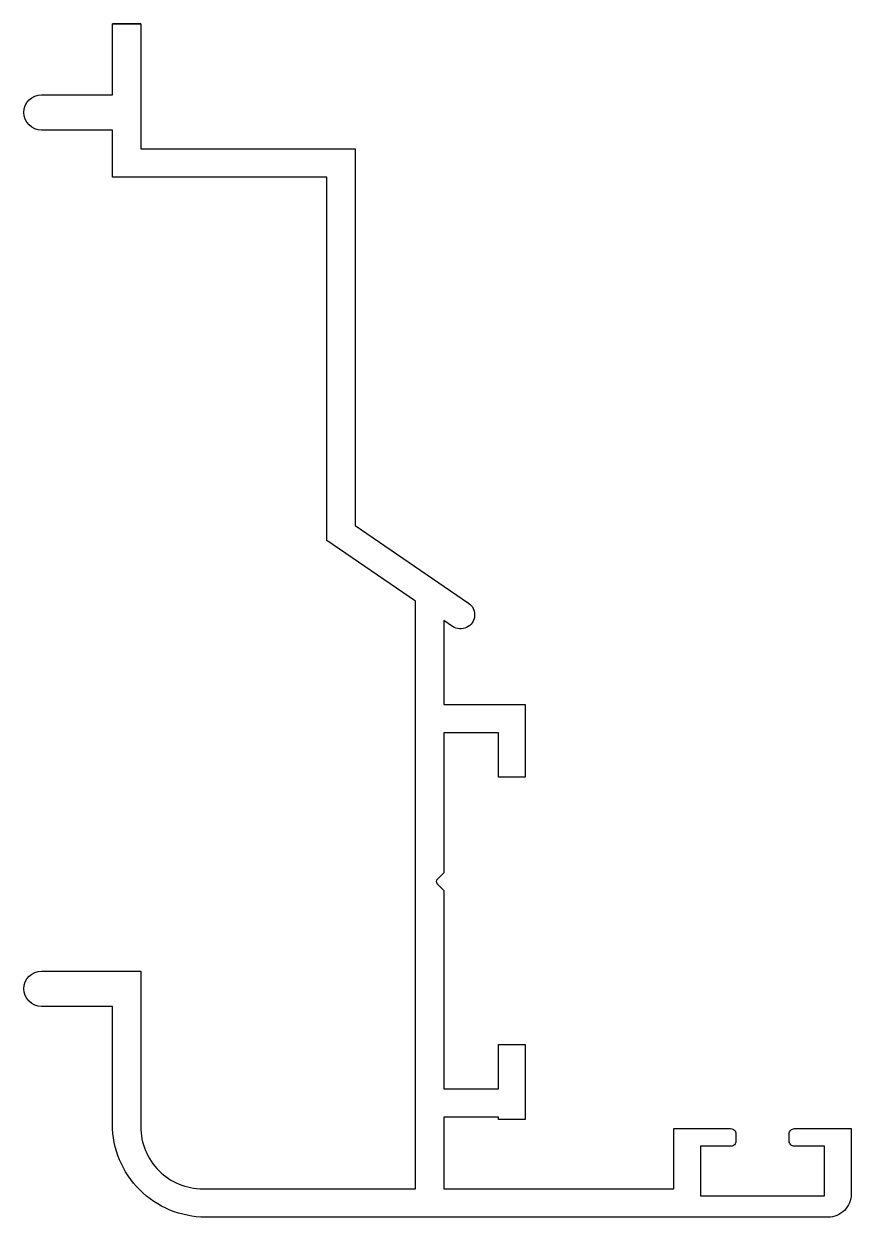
# Model space of a CAD drawing. Extents: x 345.6 to 392.3, y 176 to 243.4.
import ezdxf

# ---------------------------------------------------------------- set-up
doc = ezdxf.new("R2010")
doc.units = 0
doc.layers.get('0').update_dxf_attribs({"linetype": 'CONTINUOUS'})

msp = doc.modelspace()

# ---------------------------------------------------------------- linework, layer by layer
at = {"color": 0}
msp.add_lwpolyline([(385.761, 180.726), (385.761, 180.326, -0.414214), (385.461, 180.026), (383.761, 180.026), (383.761, 177.226), (390.761, 177.226), (390.761, 180.026), (389.061, 180.026, -0.414214), (388.761, 180.326), (388.761, 180.726, -0.414214), (389.061, 181.026), (392.261, 181.026), (392.261, 177.326, -0.414214), (390.961, 176.026), (355.811, 176.026, -0.414214), (350.561, 181.276), (350.561, 187.926), (346.561, 187.926, -1), (346.561, 189.926), (352.161, 189.926), (352.161, 181.126, 0.414214), (355.661, 177.626), (367.661, 177.626), (367.661, 210.826), (362.66, 214.242), (362.66, 234.776), (350.561, 234.776), (350.561, 237.426), (346.561, 237.426, -1), (346.561, 239.426), (350.561, 239.426), (350.561, 243.426), (352.161, 243.426), (350.561, 243.426), (352.161, 243.426), (352.161, 236.376), (364.26, 236.376), (364.26, 215.087), (370.661, 210.714, -1), (369.759, 209.393), (369.261, 209.733), (369.261, 204.976), (373.861, 204.976), (373.861, 200.876), (372.361, 200.876), (372.361, 203.376), (369.261, 203.376), (369.261, 195.478), (368.903, 195.119, 0.414214), (368.903, 194.836), (369.261, 194.478), (369.261, 183.276), (372.361, 183.276), (372.361, 185.776), (373.861, 185.776), (373.861, 181.539), (372.361, 181.539), (372.361, 181.676), (369.261, 181.676), (369.261, 177.626), (382.261, 177.626), (382.261, 181.026), (385.461, 181.026, -0.414214)], format="xyb", close=True, dxfattribs=at)

doc.saveas('drawing.dxf')
